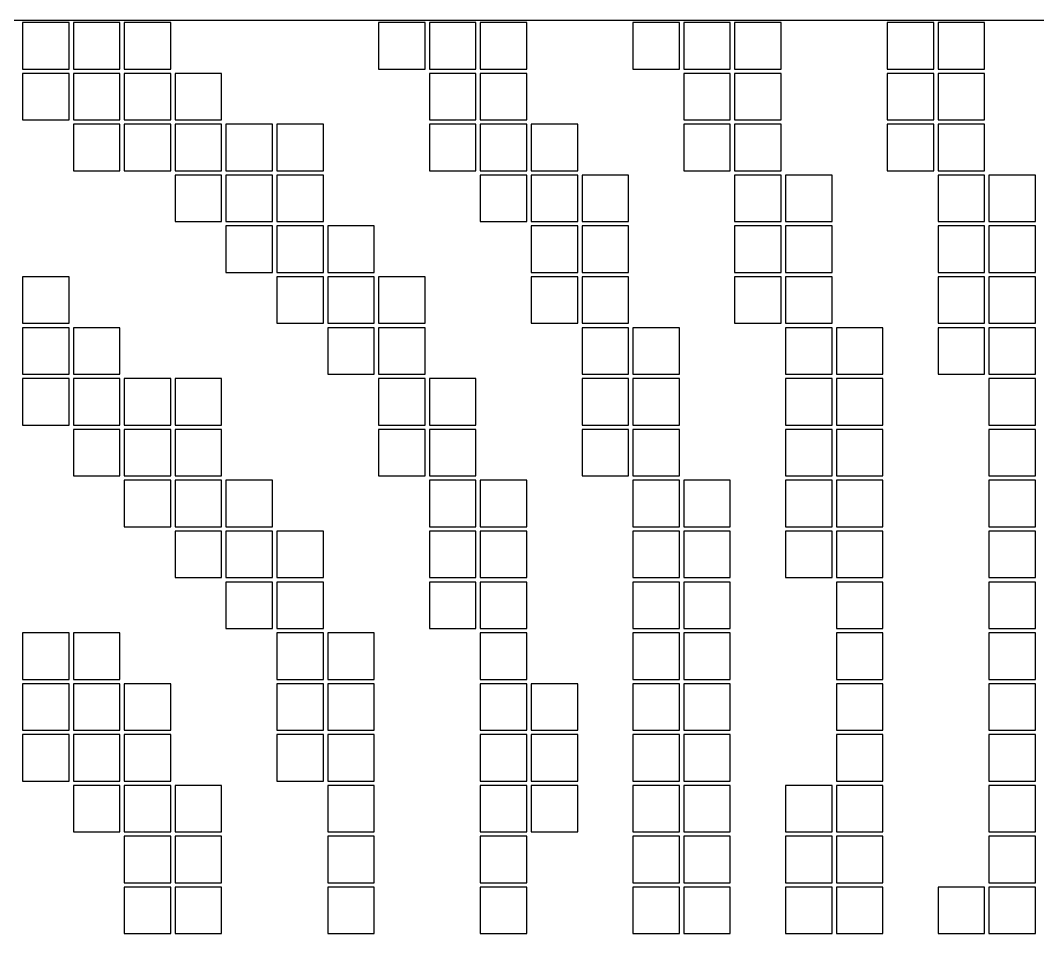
# Model space of a CAD drawing. Extents: x -243 to 243, y -243 to 243.
# Drawn here: x -128 to 0, y 128.3 to 243.2 of the extents above; entities that cross this region are included whole.
import ezdxf

# ---------------------------------------------------------------- set-up
doc = ezdxf.new("R2010")
doc.units = 0

msp = doc.modelspace()

# ---------------------------------------------------------------- linework, layer by layer
at = {"layer": 'BOARD'}
msp.add_line((243.2, 243.2), (-243.2, 243.2), dxfattribs=at)
at = {"layer": 'PATCHES'}
for p, q in [((-121.875, 242.925), (-127.725, 242.925)), ((-127.725, 242.925), (-127.725, 237.075)), ((-121.875, 237.075), (-121.875, 242.925)), ((-115.475, 242.925), (-121.325, 242.925)), ((-121.325, 242.925), (-121.325, 237.075)), ((-115.475, 237.075), (-115.475, 242.925)), ((-109.075, 242.925), (-114.925, 242.925)), ((-114.925, 242.925), (-114.925, 237.075)), ((-109.075, 237.075), (-109.075, 242.925)), ((-77.075, 242.925), (-82.925, 242.925)), ((-82.925, 242.925), (-82.925, 237.075)), ((-77.075, 237.075), (-77.075, 242.925)), ((-70.675, 242.925), (-76.525, 242.925)), ((-76.525, 242.925), (-76.525, 237.075)), ((-70.675, 237.075), (-70.675, 242.925)), ((-64.275, 242.925), (-70.125, 242.925)), ((-70.125, 242.925), (-70.125, 237.075)), ((-64.275, 237.075), (-64.275, 242.925)), ((-45.075, 242.925), (-50.925, 242.925)), ((-50.925, 242.925), (-50.925, 237.075)), ((-45.075, 237.075), (-45.075, 242.925)), ((-38.675, 242.925), (-44.525, 242.925)), ((-44.525, 242.925), (-44.525, 237.075)), ((-38.675, 237.075), (-38.675, 242.925)), ((-32.275, 242.925), (-38.125, 242.925)), ((-38.125, 242.925), (-38.125, 237.075)), ((-32.275, 237.075), (-32.275, 242.925)), ((-13.075, 242.925), (-18.925, 242.925)), ((-18.925, 242.925), (-18.925, 237.075)), ((-13.075, 237.075), (-13.075, 242.925)), ((-6.675, 242.925), (-12.525, 242.925)), ((-12.525, 242.925), (-12.525, 237.075)), ((-6.675, 237.075), (-6.675, 242.925)), ((-127.725, 237.075), (-121.875, 237.075)), ((-121.325, 237.075), (-115.475, 237.075)), ((-114.925, 237.075), (-109.075, 237.075)), ((-82.925, 237.075), (-77.075, 237.075)), ((-76.525, 237.075), (-70.675, 237.075)), ((-70.125, 237.075), (-64.275, 237.075)), ((-50.925, 237.075), (-45.075, 237.075)), ((-44.525, 237.075), (-38.675, 237.075)), ((-38.125, 237.075), (-32.275, 237.075)), ((-18.925, 237.075), (-13.075, 237.075)), ((-12.525, 237.075), (-6.675, 237.075)), ((-121.875, 236.525), (-127.725, 236.525)), ((-127.725, 236.525), (-127.725, 230.675)), ((-121.875, 230.675), (-121.875, 236.525)), ((-115.475, 236.525), (-121.325, 236.525)), ((-121.325, 236.525), (-121.325, 230.675)), ((-115.475, 230.675), (-115.475, 236.525)), ((-109.075, 236.525), (-114.925, 236.525)), ((-114.925, 236.525), (-114.925, 230.675)), ((-109.075, 230.675), (-109.075, 236.525)), ((-102.675, 236.525), (-108.525, 236.525)), ((-108.525, 236.525), (-108.525, 230.675)), ((-102.675, 230.675), (-102.675, 236.525)), ((-70.675, 236.525), (-76.525, 236.525)), ((-76.525, 236.525), (-76.525, 230.675)), ((-70.675, 230.675), (-70.675, 236.525)), ((-64.275, 236.525), (-70.125, 236.525)), ((-70.125, 236.525), (-70.125, 230.675)), ((-64.275, 230.675), (-64.275, 236.525)), ((-38.675, 236.525), (-44.525, 236.525)), ((-44.525, 236.525), (-44.525, 230.675)), ((-38.675, 230.675), (-38.675, 236.525)), ((-32.275, 236.525), (-38.125, 236.525)), ((-38.125, 236.525), (-38.125, 230.675)), ((-32.275, 230.675), (-32.275, 236.525)), ((-13.075, 236.525), (-18.925, 236.525)), ((-18.925, 236.525), (-18.925, 230.675)), ((-13.075, 230.675), (-13.075, 236.525)), ((-6.675, 236.525), (-12.525, 236.525)), ((-12.525, 236.525), (-12.525, 230.675)), ((-6.675, 230.675), (-6.675, 236.525)), ((-127.725, 230.675), (-121.875, 230.675)), ((-121.325, 230.675), (-115.475, 230.675)), ((-114.925, 230.675), (-109.075, 230.675)), ((-108.525, 230.675), (-102.675, 230.675)), ((-76.525, 230.675), (-70.675, 230.675)), ((-70.125, 230.675), (-64.275, 230.675)), ((-44.525, 230.675), (-38.675, 230.675)), ((-38.125, 230.675), (-32.275, 230.675)), ((-18.925, 230.675), (-13.075, 230.675)), ((-12.525, 230.675), (-6.675, 230.675)), ((-115.475, 230.125), (-121.325, 230.125)), ((-121.325, 230.125), (-121.325, 224.275)), ((-115.475, 224.275), (-115.475, 230.125)), ((-109.075, 230.125), (-114.925, 230.125)), ((-114.925, 230.125), (-114.925, 224.275)), ((-109.075, 224.275), (-109.075, 230.125)), ((-102.675, 230.125), (-108.525, 230.125)), ((-108.525, 230.125), (-108.525, 224.275)), ((-102.675, 224.275), (-102.675, 230.125)), ((-96.275, 230.125), (-102.125, 230.125)), ((-102.125, 230.125), (-102.125, 224.275)), ((-96.275, 224.275), (-96.275, 230.125)), ((-89.875, 230.125), (-95.725, 230.125)), ((-95.725, 230.125), (-95.725, 224.275)), ((-89.875, 224.275), (-89.875, 230.125)), ((-70.675, 230.125), (-76.525, 230.125)), ((-76.525, 230.125), (-76.525, 224.275)), ((-70.675, 224.275), (-70.675, 230.125)), ((-64.275, 230.125), (-70.125, 230.125)), ((-70.125, 230.125), (-70.125, 224.275)), ((-64.275, 224.275), (-64.275, 230.125)), ((-57.875, 230.125), (-63.725, 230.125)), ((-63.725, 230.125), (-63.725, 224.275)), ((-57.875, 224.275), (-57.875, 230.125)), ((-38.675, 230.125), (-44.525, 230.125)), ((-44.525, 230.125), (-44.525, 224.275)), ((-38.675, 224.275), (-38.675, 230.125)), ((-32.275, 230.125), (-38.125, 230.125)), ((-38.125, 230.125), (-38.125, 224.275)), ((-32.275, 224.275), (-32.275, 230.125)), ((-13.075, 230.125), (-18.925, 230.125)), ((-18.925, 230.125), (-18.925, 224.275)), ((-13.075, 224.275), (-13.075, 230.125)), ((-6.675, 230.125), (-12.525, 230.125)), ((-12.525, 230.125), (-12.525, 224.275)), ((-6.675, 224.275), (-6.675, 230.125)), ((-121.325, 224.275), (-115.475, 224.275)), ((-114.925, 224.275), (-109.075, 224.275)), ((-108.525, 224.275), (-102.675, 224.275)), ((-102.125, 224.275), (-96.275, 224.275)), ((-95.725, 224.275), (-89.875, 224.275)), ((-76.525, 224.275), (-70.675, 224.275)), ((-70.125, 224.275), (-64.275, 224.275)), ((-63.725, 224.275), (-57.875, 224.275)), ((-44.525, 224.275), (-38.675, 224.275)), ((-38.125, 224.275), (-32.275, 224.275)), ((-18.925, 224.275), (-13.075, 224.275)), ((-12.525, 224.275), (-6.675, 224.275)), ((-102.675, 223.725), (-108.525, 223.725)), ((-108.525, 223.725), (-108.525, 217.875)), ((-102.675, 217.875), (-102.675, 223.725)), ((-96.275, 223.725), (-102.125, 223.725)), ((-102.125, 223.725), (-102.125, 217.875)), ((-96.275, 217.875), (-96.275, 223.725)), ((-89.875, 223.725), (-95.725, 223.725)), ((-95.725, 223.725), (-95.725, 217.875)), ((-89.875, 217.875), (-89.875, 223.725)), ((-64.275, 223.725), (-70.125, 223.725)), ((-70.125, 223.725), (-70.125, 217.875)), ((-64.275, 217.875), (-64.275, 223.725)), ((-57.875, 223.725), (-63.725, 223.725)), ((-63.725, 223.725), (-63.725, 217.875)), ((-57.875, 217.875), (-57.875, 223.725)), ((-51.475, 223.725), (-57.325, 223.725)), ((-57.325, 223.725), (-57.325, 217.875)), ((-51.475, 217.875), (-51.475, 223.725)), ((-32.275, 223.725), (-38.125, 223.725)), ((-38.125, 223.725), (-38.125, 217.875)), ((-32.275, 217.875), (-32.275, 223.725)), ((-25.875, 223.725), (-31.725, 223.725)), ((-31.725, 223.725), (-31.725, 217.875)), ((-25.875, 217.875), (-25.875, 223.725)), ((-6.675, 223.725), (-12.525, 223.725)), ((-12.525, 223.725), (-12.525, 217.875)), ((-6.675, 217.875), (-6.675, 223.725)), ((-0.275, 223.725), (-6.125, 223.725)), ((-6.125, 223.725), (-6.125, 217.875)), ((-0.275, 217.875), (-0.275, 223.725)), ((-108.525, 217.875), (-102.675, 217.875)), ((-102.125, 217.875), (-96.275, 217.875)), ((-95.725, 217.875), (-89.875, 217.875)), ((-70.125, 217.875), (-64.275, 217.875)), ((-63.725, 217.875), (-57.875, 217.875)), ((-57.325, 217.875), (-51.475, 217.875)), ((-38.125, 217.875), (-32.275, 217.875)), ((-31.725, 217.875), (-25.875, 217.875)), ((-12.525, 217.875), (-6.675, 217.875)), ((-6.125, 217.875), (-0.275, 217.875)), ((-96.275, 217.325), (-102.125, 217.325)), ((-102.125, 217.325), (-102.125, 211.475)), ((-96.275, 211.475), (-96.275, 217.325)), ((-89.875, 217.325), (-95.725, 217.325)), ((-95.725, 217.325), (-95.725, 211.475)), ((-89.875, 211.475), (-89.875, 217.325)), ((-83.475, 217.325), (-89.325, 217.325)), ((-89.325, 217.325), (-89.325, 211.475)), ((-83.475, 211.475), (-83.475, 217.325)), ((-57.875, 217.325), (-63.725, 217.325)), ((-63.725, 217.325), (-63.725, 211.475)), ((-57.875, 211.475), (-57.875, 217.325)), ((-51.475, 217.325), (-57.325, 217.325)), ((-57.325, 217.325), (-57.325, 211.475)), ((-51.475, 211.475), (-51.475, 217.325)), ((-32.275, 217.325), (-38.125, 217.325)), ((-38.125, 217.325), (-38.125, 211.475)), ((-32.275, 211.475), (-32.275, 217.325)), ((-25.875, 217.325), (-31.725, 217.325)), ((-31.725, 217.325), (-31.725, 211.475)), ((-25.875, 211.475), (-25.875, 217.325)), ((-6.675, 217.325), (-12.525, 217.325)), ((-12.525, 217.325), (-12.525, 211.475)), ((-6.675, 211.475), (-6.675, 217.325)), ((-0.275, 217.325), (-6.125, 217.325)), ((-6.125, 217.325), (-6.125, 211.475)), ((-0.275, 211.475), (-0.275, 217.325)), ((-102.125, 211.475), (-96.275, 211.475)), ((-95.725, 211.475), (-89.875, 211.475)), ((-89.325, 211.475), (-83.475, 211.475)), ((-63.725, 211.475), (-57.875, 211.475)), ((-57.325, 211.475), (-51.475, 211.475)), ((-38.125, 211.475), (-32.275, 211.475)), ((-31.725, 211.475), (-25.875, 211.475)), ((-12.525, 211.475), (-6.675, 211.475)), ((-6.125, 211.475), (-0.275, 211.475)), ((-121.875, 210.925), (-127.725, 210.925)), ((-127.725, 210.925), (-127.725, 205.075)), ((-121.875, 205.075), (-121.875, 210.925)), ((-89.875, 210.925), (-95.725, 210.925)), ((-95.725, 210.925), (-95.725, 205.075)), ((-89.875, 205.075), (-89.875, 210.925)), ((-83.475, 210.925), (-89.325, 210.925)), ((-89.325, 210.925), (-89.325, 205.075)), ((-83.475, 205.075), (-83.475, 210.925)), ((-77.075, 210.925), (-82.925, 210.925)), ((-82.925, 210.925), (-82.925, 205.075)), ((-77.075, 205.075), (-77.075, 210.925)), ((-57.875, 210.925), (-63.725, 210.925)), ((-63.725, 210.925), (-63.725, 205.075)), ((-57.875, 205.075), (-57.875, 210.925)), ((-51.475, 210.925), (-57.325, 210.925)), ((-57.325, 210.925), (-57.325, 205.075)), ((-51.475, 205.075), (-51.475, 210.925)), ((-32.275, 210.925), (-38.125, 210.925)), ((-38.125, 210.925), (-38.125, 205.075)), ((-32.275, 205.075), (-32.275, 210.925)), ((-25.875, 210.925), (-31.725, 210.925)), ((-31.725, 210.925), (-31.725, 205.075)), ((-25.875, 205.075), (-25.875, 210.925)), ((-6.675, 210.925), (-12.525, 210.925)), ((-12.525, 210.925), (-12.525, 205.075)), ((-6.675, 205.075), (-6.675, 210.925)), ((-0.275, 210.925), (-6.125, 210.925)), ((-6.125, 210.925), (-6.125, 205.075)), ((-0.275, 205.075), (-0.275, 210.925)), ((-127.725, 205.075), (-121.875, 205.075)), ((-95.725, 205.075), (-89.875, 205.075)), ((-89.325, 205.075), (-83.475, 205.075)), ((-82.925, 205.075), (-77.075, 205.075)), ((-63.725, 205.075), (-57.875, 205.075)), ((-57.325, 205.075), (-51.475, 205.075)), ((-38.125, 205.075), (-32.275, 205.075)), ((-31.725, 205.075), (-25.875, 205.075)), ((-12.525, 205.075), (-6.675, 205.075)), ((-6.125, 205.075), (-0.275, 205.075)), ((-121.875, 204.525), (-127.725, 204.525)), ((-127.725, 204.525), (-127.725, 198.675)), ((-121.875, 198.675), (-121.875, 204.525)), ((-115.475, 204.525), (-121.325, 204.525)), ((-121.325, 204.525), (-121.325, 198.675)), ((-115.475, 198.675), (-115.475, 204.525)), ((-83.475, 204.525), (-89.325, 204.525)), ((-89.325, 204.525), (-89.325, 198.675)), ((-83.475, 198.675), (-83.475, 204.525)), ((-77.075, 204.525), (-82.925, 204.525)), ((-82.925, 204.525), (-82.925, 198.675)), ((-77.075, 198.675), (-77.075, 204.525)), ((-51.475, 204.525), (-57.325, 204.525)), ((-57.325, 204.525), (-57.325, 198.675)), ((-51.475, 198.675), (-51.475, 204.525)), ((-45.075, 204.525), (-50.925, 204.525)), ((-50.925, 204.525), (-50.925, 198.675)), ((-45.075, 198.675), (-45.075, 204.525)), ((-25.875, 204.525), (-31.725, 204.525)), ((-31.725, 204.525), (-31.725, 198.675)), ((-25.875, 198.675), (-25.875, 204.525)), ((-19.475, 204.525), (-25.325, 204.525)), ((-25.325, 204.525), (-25.325, 198.675)), ((-19.475, 198.675), (-19.475, 204.525)), ((-6.675, 204.525), (-12.525, 204.525)), ((-12.525, 204.525), (-12.525, 198.675)), ((-6.675, 198.675), (-6.675, 204.525)), ((-0.275, 204.525), (-6.125, 204.525)), ((-6.125, 204.525), (-6.125, 198.675)), ((-0.275, 198.675), (-0.275, 204.525)), ((-127.725, 198.675), (-121.875, 198.675)), ((-121.325, 198.675), (-115.475, 198.675)), ((-89.325, 198.675), (-83.475, 198.675)), ((-82.925, 198.675), (-77.075, 198.675)), ((-57.325, 198.675), (-51.475, 198.675)), ((-50.925, 198.675), (-45.075, 198.675)), ((-31.725, 198.675), (-25.875, 198.675)), ((-25.325, 198.675), (-19.475, 198.675)), ((-12.525, 198.675), (-6.675, 198.675)), ((-6.125, 198.675), (-0.275, 198.675)), ((-121.875, 198.125), (-127.725, 198.125)), ((-127.725, 198.125), (-127.725, 192.275)), ((-121.875, 192.275), (-121.875, 198.125)), ((-115.475, 198.125), (-121.325, 198.125)), ((-121.325, 198.125), (-121.325, 192.275)), ((-115.475, 192.275), (-115.475, 198.125)), ((-109.075, 198.125), (-114.925, 198.125)), ((-114.925, 198.125), (-114.925, 192.275)), ((-109.075, 192.275), (-109.075, 198.125)), ((-102.675, 198.125), (-108.525, 198.125)), ((-108.525, 198.125), (-108.525, 192.275)), ((-102.675, 192.275), (-102.675, 198.125)), ((-77.075, 198.125), (-82.925, 198.125)), ((-82.925, 198.125), (-82.925, 192.275)), ((-77.075, 192.275), (-77.075, 198.125)), ((-70.675, 198.125), (-76.525, 198.125)), ((-76.525, 198.125), (-76.525, 192.275)), ((-70.675, 192.275), (-70.675, 198.125)), ((-51.475, 198.125), (-57.325, 198.125)), ((-57.325, 198.125), (-57.325, 192.275)), ((-51.475, 192.275), (-51.475, 198.125)), ((-45.075, 198.125), (-50.925, 198.125)), ((-50.925, 198.125), (-50.925, 192.275)), ((-45.075, 192.275), (-45.075, 198.125)), ((-25.875, 198.125), (-31.725, 198.125)), ((-31.725, 198.125), (-31.725, 192.275)), ((-25.875, 192.275), (-25.875, 198.125)), ((-19.475, 198.125), (-25.325, 198.125)), ((-25.325, 198.125), (-25.325, 192.275)), ((-19.475, 192.275), (-19.475, 198.125)), ((-0.275, 198.125), (-6.125, 198.125)), ((-6.125, 198.125), (-6.125, 192.275)), ((-0.275, 192.275), (-0.275, 198.125)), ((-127.725, 192.275), (-121.875, 192.275)), ((-121.325, 192.275), (-115.475, 192.275)), ((-114.925, 192.275), (-109.075, 192.275)), ((-108.525, 192.275), (-102.675, 192.275)), ((-82.925, 192.275), (-77.075, 192.275)), ((-76.525, 192.275), (-70.675, 192.275)), ((-57.325, 192.275), (-51.475, 192.275)), ((-50.925, 192.275), (-45.075, 192.275)), ((-31.725, 192.275), (-25.875, 192.275)), ((-25.325, 192.275), (-19.475, 192.275)), ((-6.125, 192.275), (-0.275, 192.275)), ((-115.475, 191.725), (-121.325, 191.725)), ((-121.325, 191.725), (-121.325, 185.875)), ((-115.475, 185.875), (-115.475, 191.725)), ((-109.075, 191.725), (-114.925, 191.725)), ((-114.925, 191.725), (-114.925, 185.875)), ((-109.075, 185.875), (-109.075, 191.725)), ((-102.675, 191.725), (-108.525, 191.725)), ((-108.525, 191.725), (-108.525, 185.875)), ((-102.675, 185.875), (-102.675, 191.725)), ((-77.075, 191.725), (-82.925, 191.725)), ((-82.925, 191.725), (-82.925, 185.875)), ((-77.075, 185.875), (-77.075, 191.725)), ((-70.675, 191.725), (-76.525, 191.725)), ((-76.525, 191.725), (-76.525, 185.875)), ((-70.675, 185.875), (-70.675, 191.725)), ((-51.475, 191.725), (-57.325, 191.725)), ((-57.325, 191.725), (-57.325, 185.875)), ((-51.475, 185.875), (-51.475, 191.725)), ((-45.075, 191.725), (-50.925, 191.725)), ((-50.925, 191.725), (-50.925, 185.875)), ((-45.075, 185.875), (-45.075, 191.725)), ((-25.875, 191.725), (-31.725, 191.725)), ((-31.725, 191.725), (-31.725, 185.875)), ((-25.875, 185.875), (-25.875, 191.725)), ((-19.475, 191.725), (-25.325, 191.725)), ((-25.325, 191.725), (-25.325, 185.875)), ((-19.475, 185.875), (-19.475, 191.725)), ((-0.275, 191.725), (-6.125, 191.725)), ((-6.125, 191.725), (-6.125, 185.875)), ((-0.275, 185.875), (-0.275, 191.725)), ((-121.325, 185.875), (-115.475, 185.875)), ((-114.925, 185.875), (-109.075, 185.875)), ((-108.525, 185.875), (-102.675, 185.875)), ((-82.925, 185.875), (-77.075, 185.875)), ((-76.525, 185.875), (-70.675, 185.875)), ((-57.325, 185.875), (-51.475, 185.875)), ((-50.925, 185.875), (-45.075, 185.875)), ((-31.725, 185.875), (-25.875, 185.875)), ((-25.325, 185.875), (-19.475, 185.875)), ((-6.125, 185.875), (-0.275, 185.875)), ((-109.075, 185.325), (-114.925, 185.325)), ((-114.925, 185.325), (-114.925, 179.475)), ((-109.075, 179.475), (-109.075, 185.325)), ((-102.675, 185.325), (-108.525, 185.325)), ((-108.525, 185.325), (-108.525, 179.475)), ((-102.675, 179.475), (-102.675, 185.325)), ((-96.275, 185.325), (-102.125, 185.325)), ((-102.125, 185.325), (-102.125, 179.475)), ((-96.275, 179.475), (-96.275, 185.325)), ((-70.675, 185.325), (-76.525, 185.325)), ((-76.525, 185.325), (-76.525, 179.475)), ((-70.675, 179.475), (-70.675, 185.325)), ((-64.275, 185.325), (-70.125, 185.325)), ((-70.125, 185.325), (-70.125, 179.475)), ((-64.275, 179.475), (-64.275, 185.325)), ((-45.075, 185.325), (-50.925, 185.325)), ((-50.925, 185.325), (-50.925, 179.475)), ((-45.075, 179.475), (-45.075, 185.325)), ((-38.675, 185.325), (-44.525, 185.325)), ((-44.525, 185.325), (-44.525, 179.475)), ((-38.675, 179.475), (-38.675, 185.325)), ((-25.875, 185.325), (-31.725, 185.325)), ((-31.725, 185.325), (-31.725, 179.475)), ((-25.875, 179.475), (-25.875, 185.325)), ((-19.475, 185.325), (-25.325, 185.325)), ((-25.325, 185.325), (-25.325, 179.475)), ((-19.475, 179.475), (-19.475, 185.325)), ((-0.275, 185.325), (-6.125, 185.325)), ((-6.125, 185.325), (-6.125, 179.475)), ((-0.275, 179.475), (-0.275, 185.325)), ((-114.925, 179.475), (-109.075, 179.475)), ((-108.525, 179.475), (-102.675, 179.475)), ((-102.125, 179.475), (-96.275, 179.475)), ((-76.525, 179.475), (-70.675, 179.475)), ((-70.125, 179.475), (-64.275, 179.475)), ((-50.925, 179.475), (-45.075, 179.475)), ((-44.525, 179.475), (-38.675, 179.475)), ((-31.725, 179.475), (-25.875, 179.475)), ((-25.325, 179.475), (-19.475, 179.475)), ((-6.125, 179.475), (-0.275, 179.475)), ((-102.675, 178.925), (-108.525, 178.925)), ((-108.525, 178.925), (-108.525, 173.075)), ((-102.675, 173.075), (-102.675, 178.925)), ((-96.275, 178.925), (-102.125, 178.925)), ((-102.125, 178.925), (-102.125, 173.075)), ((-96.275, 173.075), (-96.275, 178.925)), ((-89.875, 178.925), (-95.725, 178.925)), ((-95.725, 178.925), (-95.725, 173.075)), ((-89.875, 173.075), (-89.875, 178.925)), ((-70.675, 178.925), (-76.525, 178.925)), ((-76.525, 178.925), (-76.525, 173.075)), ((-70.675, 173.075), (-70.675, 178.925)), ((-64.275, 178.925), (-70.125, 178.925)), ((-70.125, 178.925), (-70.125, 173.075)), ((-64.275, 173.075), (-64.275, 178.925)), ((-45.075, 178.925), (-50.925, 178.925)), ((-50.925, 178.925), (-50.925, 173.075)), ((-45.075, 173.075), (-45.075, 178.925)), ((-38.675, 178.925), (-44.525, 178.925)), ((-44.525, 178.925), (-44.525, 173.075)), ((-38.675, 173.075), (-38.675, 178.925)), ((-25.875, 178.925), (-31.725, 178.925)), ((-31.725, 178.925), (-31.725, 173.075)), ((-25.875, 173.075), (-25.875, 178.925)), ((-19.475, 178.925), (-25.325, 178.925)), ((-25.325, 178.925), (-25.325, 173.075)), ((-19.475, 173.075), (-19.475, 178.925)), ((-0.275, 178.925), (-6.125, 178.925)), ((-6.125, 178.925), (-6.125, 173.075)), ((-0.275, 173.075), (-0.275, 178.925)), ((-108.525, 173.075), (-102.675, 173.075)), ((-102.125, 173.075), (-96.275, 173.075)), ((-95.725, 173.075), (-89.875, 173.075)), ((-76.525, 173.075), (-70.675, 173.075)), ((-70.125, 173.075), (-64.275, 173.075)), ((-50.925, 173.075), (-45.075, 173.075)), ((-44.525, 173.075), (-38.675, 173.075)), ((-31.725, 173.075), (-25.875, 173.075)), ((-25.325, 173.075), (-19.475, 173.075)), ((-6.125, 173.075), (-0.275, 173.075)), ((-96.275, 172.525), (-102.125, 172.525)), ((-102.125, 172.525), (-102.125, 166.675)), ((-96.275, 166.675), (-96.275, 172.525)), ((-89.875, 172.525), (-95.725, 172.525)), ((-95.725, 172.525), (-95.725, 166.675)), ((-89.875, 166.675), (-89.875, 172.525)), ((-70.675, 172.525), (-76.525, 172.525)), ((-76.525, 172.525), (-76.525, 166.675)), ((-70.675, 166.675), (-70.675, 172.525)), ((-64.275, 172.525), (-70.125, 172.525)), ((-70.125, 172.525), (-70.125, 166.675)), ((-64.275, 166.675), (-64.275, 172.525)), ((-45.075, 172.525), (-50.925, 172.525)), ((-50.925, 172.525), (-50.925, 166.675)), ((-45.075, 166.675), (-45.075, 172.525)), ((-38.675, 172.525), (-44.525, 172.525)), ((-44.525, 172.525), (-44.525, 166.675)), ((-38.675, 166.675), (-38.675, 172.525)), ((-19.475, 172.525), (-25.325, 172.525)), ((-25.325, 172.525), (-25.325, 166.675)), ((-19.475, 166.675), (-19.475, 172.525)), ((-0.275, 172.525), (-6.125, 172.525)), ((-6.125, 172.525), (-6.125, 166.675)), ((-0.275, 166.675), (-0.275, 172.525)), ((-102.125, 166.675), (-96.275, 166.675)), ((-95.725, 166.675), (-89.875, 166.675)), ((-76.525, 166.675), (-70.675, 166.675)), ((-70.125, 166.675), (-64.275, 166.675)), ((-50.925, 166.675), (-45.075, 166.675)), ((-44.525, 166.675), (-38.675, 166.675)), ((-25.325, 166.675), (-19.475, 166.675)), ((-6.125, 166.675), (-0.275, 166.675)), ((-121.875, 166.125), (-127.725, 166.125)), ((-127.725, 166.125), (-127.725, 160.275)), ((-121.875, 160.275), (-121.875, 166.125)), ((-115.475, 166.125), (-121.325, 166.125)), ((-121.325, 166.125), (-121.325, 160.275)), ((-115.475, 160.275), (-115.475, 166.125)), ((-89.875, 166.125), (-95.725, 166.125)), ((-95.725, 166.125), (-95.725, 160.275)), ((-89.875, 160.275), (-89.875, 166.125)), ((-83.475, 166.125), (-89.325, 166.125)), ((-89.325, 166.125), (-89.325, 160.275)), ((-83.475, 160.275), (-83.475, 166.125)), ((-64.275, 166.125), (-70.125, 166.125)), ((-70.125, 166.125), (-70.125, 160.275)), ((-64.275, 160.275), (-64.275, 166.125)), ((-45.075, 166.125), (-50.925, 166.125)), ((-50.925, 166.125), (-50.925, 160.275)), ((-45.075, 160.275), (-45.075, 166.125)), ((-38.675, 166.125), (-44.525, 166.125)), ((-44.525, 166.125), (-44.525, 160.275)), ((-38.675, 160.275), (-38.675, 166.125)), ((-19.475, 166.125), (-25.325, 166.125)), ((-25.325, 166.125), (-25.325, 160.275)), ((-19.475, 160.275), (-19.475, 166.125)), ((-0.275, 166.125), (-6.125, 166.125)), ((-6.125, 166.125), (-6.125, 160.275)), ((-0.275, 160.275), (-0.275, 166.125)), ((-127.725, 160.275), (-121.875, 160.275)), ((-121.325, 160.275), (-115.475, 160.275)), ((-95.725, 160.275), (-89.875, 160.275)), ((-89.325, 160.275), (-83.475, 160.275)), ((-70.125, 160.275), (-64.275, 160.275)), ((-50.925, 160.275), (-45.075, 160.275)), ((-44.525, 160.275), (-38.675, 160.275)), ((-25.325, 160.275), (-19.475, 160.275)), ((-6.125, 160.275), (-0.275, 160.275)), ((-121.875, 159.725), (-127.725, 159.725)), ((-127.725, 159.725), (-127.725, 153.875)), ((-121.875, 153.875), (-121.875, 159.725)), ((-115.475, 159.725), (-121.325, 159.725)), ((-121.325, 159.725), (-121.325, 153.875)), ((-115.475, 153.875), (-115.475, 159.725)), ((-109.075, 159.725), (-114.925, 159.725)), ((-114.925, 159.725), (-114.925, 153.875)), ((-109.075, 153.875), (-109.075, 159.725)), ((-89.875, 159.725), (-95.725, 159.725)), ((-95.725, 159.725), (-95.725, 153.875)), ((-89.875, 153.875), (-89.875, 159.725)), ((-83.475, 159.725), (-89.325, 159.725)), ((-89.325, 159.725), (-89.325, 153.875)), ((-83.475, 153.875), (-83.475, 159.725)), ((-64.275, 159.725), (-70.125, 159.725)), ((-70.125, 159.725), (-70.125, 153.875)), ((-64.275, 153.875), (-64.275, 159.725)), ((-57.875, 159.725), (-63.725, 159.725)), ((-63.725, 159.725), (-63.725, 153.875)), ((-57.875, 153.875), (-57.875, 159.725)), ((-45.075, 159.725), (-50.925, 159.725)), ((-50.925, 159.725), (-50.925, 153.875)), ((-45.075, 153.875), (-45.075, 159.725)), ((-38.675, 159.725), (-44.525, 159.725)), ((-44.525, 159.725), (-44.525, 153.875)), ((-38.675, 153.875), (-38.675, 159.725)), ((-19.475, 159.725), (-25.325, 159.725)), ((-25.325, 159.725), (-25.325, 153.875)), ((-19.475, 153.875), (-19.475, 159.725)), ((-0.275, 159.725), (-6.125, 159.725)), ((-6.125, 159.725), (-6.125, 153.875)), ((-0.275, 153.875), (-0.275, 159.725)), ((-127.725, 153.875), (-121.875, 153.875)), ((-121.325, 153.875), (-115.475, 153.875)), ((-114.925, 153.875), (-109.075, 153.875)), ((-95.725, 153.875), (-89.875, 153.875)), ((-89.325, 153.875), (-83.475, 153.875)), ((-70.125, 153.875), (-64.275, 153.875)), ((-63.725, 153.875), (-57.875, 153.875)), ((-50.925, 153.875), (-45.075, 153.875)), ((-44.525, 153.875), (-38.675, 153.875)), ((-25.325, 153.875), (-19.475, 153.875)), ((-6.125, 153.875), (-0.275, 153.875)), ((-121.875, 153.325), (-127.725, 153.325)), ((-127.725, 153.325), (-127.725, 147.475)), ((-121.875, 147.475), (-121.875, 153.325)), ((-115.475, 153.325), (-121.325, 153.325)), ((-121.325, 153.325), (-121.325, 147.475)), ((-115.475, 147.475), (-115.475, 153.325)), ((-109.075, 153.325), (-114.925, 153.325)), ((-114.925, 153.325), (-114.925, 147.475)), ((-109.075, 147.475), (-109.075, 153.325)), ((-89.875, 153.325), (-95.725, 153.325)), ((-95.725, 153.325), (-95.725, 147.475)), ((-89.875, 147.475), (-89.875, 153.325)), ((-83.475, 153.325), (-89.325, 153.325)), ((-89.325, 153.325), (-89.325, 147.475)), ((-83.475, 147.475), (-83.475, 153.325)), ((-64.275, 153.325), (-70.125, 153.325)), ((-70.125, 153.325), (-70.125, 147.475)), ((-64.275, 147.475), (-64.275, 153.325)), ((-57.875, 153.325), (-63.725, 153.325)), ((-63.725, 153.325), (-63.725, 147.475)), ((-57.875, 147.475), (-57.875, 153.325)), ((-45.075, 153.325), (-50.925, 153.325)), ((-50.925, 153.325), (-50.925, 147.475)), ((-45.075, 147.475), (-45.075, 153.325)), ((-38.675, 153.325), (-44.525, 153.325)), ((-44.525, 153.325), (-44.525, 147.475)), ((-38.675, 147.475), (-38.675, 153.325)), ((-19.475, 153.325), (-25.325, 153.325)), ((-25.325, 153.325), (-25.325, 147.475)), ((-19.475, 147.475), (-19.475, 153.325)), ((-0.275, 153.325), (-6.125, 153.325)), ((-6.125, 153.325), (-6.125, 147.475)), ((-0.275, 147.475), (-0.275, 153.325)), ((-127.725, 147.475), (-121.875, 147.475)), ((-121.325, 147.475), (-115.475, 147.475)), ((-114.925, 147.475), (-109.075, 147.475)), ((-95.725, 147.475), (-89.875, 147.475)), ((-89.325, 147.475), (-83.475, 147.475)), ((-70.125, 147.475), (-64.275, 147.475)), ((-63.725, 147.475), (-57.875, 147.475)), ((-50.925, 147.475), (-45.075, 147.475)), ((-44.525, 147.475), (-38.675, 147.475)), ((-25.325, 147.475), (-19.475, 147.475)), ((-6.125, 147.475), (-0.275, 147.475)), ((-115.475, 146.925), (-121.325, 146.925)), ((-121.325, 146.925), (-121.325, 141.075)), ((-115.475, 141.075), (-115.475, 146.925)), ((-109.075, 146.925), (-114.925, 146.925)), ((-114.925, 146.925), (-114.925, 141.075)), ((-109.075, 141.075), (-109.075, 146.925)), ((-102.675, 146.925), (-108.525, 146.925)), ((-108.525, 146.925), (-108.525, 141.075)), ((-102.675, 141.075), (-102.675, 146.925)), ((-83.475, 146.925), (-89.325, 146.925)), ((-89.325, 146.925), (-89.325, 141.075)), ((-83.475, 141.075), (-83.475, 146.925)), ((-64.275, 146.925), (-70.125, 146.925)), ((-70.125, 146.925), (-70.125, 141.075)), ((-64.275, 141.075), (-64.275, 146.925)), ((-57.875, 146.925), (-63.725, 146.925)), ((-63.725, 146.925), (-63.725, 141.075)), ((-57.875, 141.075), (-57.875, 146.925)), ((-45.075, 146.925), (-50.925, 146.925)), ((-50.925, 146.925), (-50.925, 141.075)), ((-45.075, 141.075), (-45.075, 146.925)), ((-38.675, 146.925), (-44.525, 146.925)), ((-44.525, 146.925), (-44.525, 141.075)), ((-38.675, 141.075), (-38.675, 146.925)), ((-25.875, 146.925), (-31.725, 146.925)), ((-31.725, 146.925), (-31.725, 141.075)), ((-25.875, 141.075), (-25.875, 146.925)), ((-19.475, 146.925), (-25.325, 146.925)), ((-25.325, 146.925), (-25.325, 141.075)), ((-19.475, 141.075), (-19.475, 146.925)), ((-0.275, 146.925), (-6.125, 146.925)), ((-6.125, 146.925), (-6.125, 141.075)), ((-0.275, 141.075), (-0.275, 146.925)), ((-121.325, 141.075), (-115.475, 141.075)), ((-114.925, 141.075), (-109.075, 141.075)), ((-108.525, 141.075), (-102.675, 141.075)), ((-89.325, 141.075), (-83.475, 141.075)), ((-70.125, 141.075), (-64.275, 141.075)), ((-63.725, 141.075), (-57.875, 141.075)), ((-50.925, 141.075), (-45.075, 141.075)), ((-44.525, 141.075), (-38.675, 141.075)), ((-31.725, 141.075), (-25.875, 141.075)), ((-25.325, 141.075), (-19.475, 141.075)), ((-6.125, 141.075), (-0.275, 141.075)), ((-109.075, 140.525), (-114.925, 140.525)), ((-114.925, 140.525), (-114.925, 134.675)), ((-109.075, 134.675), (-109.075, 140.525)), ((-102.675, 140.525), (-108.525, 140.525)), ((-108.525, 140.525), (-108.525, 134.675)), ((-102.675, 134.675), (-102.675, 140.525)), ((-83.475, 140.525), (-89.325, 140.525)), ((-89.325, 140.525), (-89.325, 134.675)), ((-83.475, 134.675), (-83.475, 140.525)), ((-64.275, 140.525), (-70.125, 140.525)), ((-70.125, 140.525), (-70.125, 134.675)), ((-64.275, 134.675), (-64.275, 140.525)), ((-45.075, 140.525), (-50.925, 140.525)), ((-50.925, 140.525), (-50.925, 134.675)), ((-45.075, 134.675), (-45.075, 140.525)), ((-38.675, 140.525), (-44.525, 140.525)), ((-44.525, 140.525), (-44.525, 134.675)), ((-38.675, 134.675), (-38.675, 140.525)), ((-25.875, 140.525), (-31.725, 140.525)), ((-31.725, 140.525), (-31.725, 134.675)), ((-25.875, 134.675), (-25.875, 140.525)), ((-19.475, 140.525), (-25.325, 140.525)), ((-25.325, 140.525), (-25.325, 134.675)), ((-19.475, 134.675), (-19.475, 140.525)), ((-0.275, 140.525), (-6.125, 140.525)), ((-6.125, 140.525), (-6.125, 134.675)), ((-0.275, 134.675), (-0.275, 140.525)), ((-114.925, 134.675), (-109.075, 134.675)), ((-108.525, 134.675), (-102.675, 134.675)), ((-89.325, 134.675), (-83.475, 134.675)), ((-70.125, 134.675), (-64.275, 134.675)), ((-50.925, 134.675), (-45.075, 134.675)), ((-44.525, 134.675), (-38.675, 134.675)), ((-31.725, 134.675), (-25.875, 134.675)), ((-25.325, 134.675), (-19.475, 134.675)), ((-6.125, 134.675), (-0.275, 134.675)), ((-109.075, 134.125), (-114.925, 134.125)), ((-114.925, 134.125), (-114.925, 128.275)), ((-109.075, 128.275), (-109.075, 134.125)), ((-102.675, 134.125), (-108.525, 134.125)), ((-108.525, 134.125), (-108.525, 128.275)), ((-102.675, 128.275), (-102.675, 134.125)), ((-83.475, 134.125), (-89.325, 134.125)), ((-89.325, 134.125), (-89.325, 128.275)), ((-83.475, 128.275), (-83.475, 134.125)), ((-64.275, 134.125), (-70.125, 134.125)), ((-70.125, 134.125), (-70.125, 128.275)), ((-64.275, 128.275), (-64.275, 134.125)), ((-45.075, 134.125), (-50.925, 134.125)), ((-50.925, 134.125), (-50.925, 128.275)), ((-45.075, 128.275), (-45.075, 134.125)), ((-38.675, 134.125), (-44.525, 134.125)), ((-44.525, 134.125), (-44.525, 128.275)), ((-38.675, 128.275), (-38.675, 134.125)), ((-25.875, 134.125), (-31.725, 134.125)), ((-31.725, 134.125), (-31.725, 128.275)), ((-25.875, 128.275), (-25.875, 134.125)), ((-19.475, 134.125), (-25.325, 134.125)), ((-25.325, 134.125), (-25.325, 128.275)), ((-19.475, 128.275), (-19.475, 134.125)), ((-6.675, 134.125), (-12.525, 134.125)), ((-12.525, 134.125), (-12.525, 128.275)), ((-6.675, 128.275), (-6.675, 134.125)), ((-0.275, 134.125), (-6.125, 134.125)), ((-6.125, 134.125), (-6.125, 128.275)), ((-0.275, 128.275), (-0.275, 134.125)), ((-114.925, 128.275), (-109.075, 128.275)), ((-108.525, 128.275), (-102.675, 128.275)), ((-89.325, 128.275), (-83.475, 128.275)), ((-70.125, 128.275), (-64.275, 128.275)), ((-50.925, 128.275), (-45.075, 128.275)), ((-44.525, 128.275), (-38.675, 128.275)), ((-31.725, 128.275), (-25.875, 128.275)), ((-25.325, 128.275), (-19.475, 128.275)), ((-12.525, 128.275), (-6.675, 128.275)), ((-6.125, 128.275), (-0.275, 128.275))]:
    msp.add_line(p, q, dxfattribs=at)

doc.saveas('drawing.dxf')
